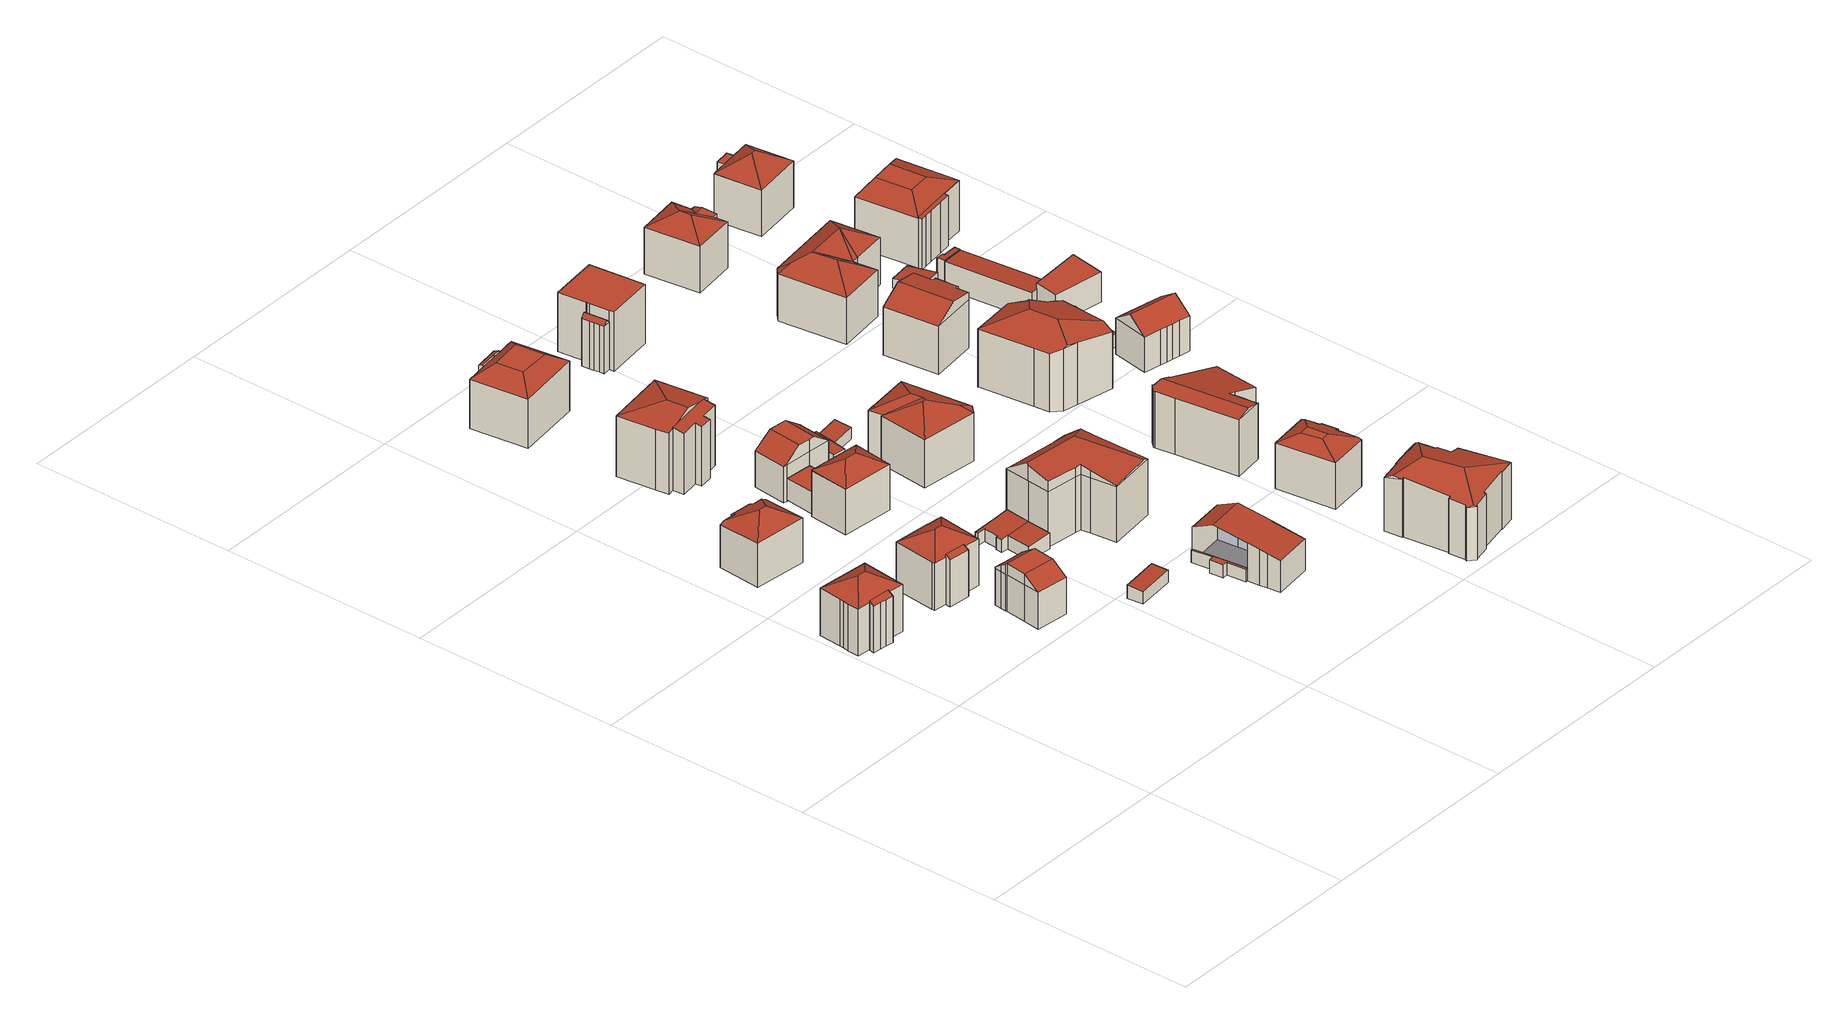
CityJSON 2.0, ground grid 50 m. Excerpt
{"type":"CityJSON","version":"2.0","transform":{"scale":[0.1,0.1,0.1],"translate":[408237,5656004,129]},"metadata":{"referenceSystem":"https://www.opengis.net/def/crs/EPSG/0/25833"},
"CityObjects":{
"building1":{"type":"Building","attributes":{"Gemeindeschluessel":14612000,"Geometrietyp2DReferenz":"3000","function":"31001_9998","roofType":"9999"},"children":["building1-1","building1-2"]},
"building1-1":{"type":"BuildingPart","attributes":{"Dachtyp_tdc":"tdcHipRoof","Dachneigung":28.88,"QualitaetDacherkennung":86,"Geometrietyp2DReferenz":"3000","measuredHeight":14.39,"roofType":"3200"},"parents":["building1"],"geometry":[{"type":"MultiSurface","lod":"2","boundaries":[[[0,1,2,3]],[[1,4,5,2]],[[4,6,7,5]],[[6,8,9,7]],[[8,10,11,9]],[[10,12,13,11]],[[12,14,15,13]],[[14,16,17,15]],[[16,18,19,17]],[[16,14,20]],[[12,10,8,6,4,21]],[[14,12,21,20]],[[4,1,0,18,16,20,21]],[[3,2,5,7,9,11,13,15,17,19]]],"semantics":{"surfaces":[{"type":"WallSurface"},{"type":"RoofSurface"},{"type":"GroundSurface"}],"values":[0,0,0,0,0,0,0,0,0,1,1,1,1,2]}}]},
"building1-2":{"type":"BuildingPart","attributes":{"Dachtyp_tdc":"tdcPolyFlatRoof","Dachneigung":25.55,"QualitaetDacherkennung":62,"Geometrietyp2DReferenz":"3000","measuredHeight":11.95,"roofType":"2100"},"parents":["building1"],"geometry":[{"type":"MultiSurface","lod":"2","boundaries":[[[22,23,24,19]],[[23,25,26,24]],[[25,27,28,26]],[[27,29,30,28]],[[29,31,0,3,30]],[[22,19,18]],[[31,29,27,25,23,22]],[[24,26,28,30,3,19]]],"semantics":{"surfaces":[{"type":"WallSurface"},{"type":"RoofSurface"},{"type":"GroundSurface"}],"values":[0,0,0,0,0,0,1,2]}}]},
"building2":{"type":"Building","attributes":{"Dachtyp_tdc":"tdcFreeFormRoof","Gemeindeschluessel":14612000,"Dachneigung":27.96,"QualitaetDacherkennung":73,"Geometrietyp2DReferenz":"3000","measuredHeight":13.72,"function":"31001_9998","roofType":"5000"},"geometry":[{"type":"Solid","lod":"2","boundaries":[[[[32,33,34,35]],[[33,36,37,34]],[[36,38,39,37]],[[38,40,41,39]],[[40,42,43,41]],[[42,44,45,43]],[[44,46,47,45]],[[46,32,35,47]],[[48,49,42,40]],[[38,36,50,51]],[[38,51,48,40]],[[48,51,50,33,32,46,44,49]],[[36,33,50]],[[44,42,49]],[[35,34,37,39,41,43,45,47]]]],"semantics":{"surfaces":[{"type":"WallSurface"},{"type":"RoofSurface"},{"type":"GroundSurface"}],"values":[[0,0,0,0,0,0,0,0,1,1,1,1,0,0,2]]}}]},
"building3":{"type":"Building","attributes":{"Dachtyp_tdc":"tdcFreeFormRoof","Gemeindeschluessel":14612000,"Dachneigung":0.339,"QualitaetDacherkennung":61,"Geometrietyp2DReferenz":"3000","measuredHeight":11.65,"function":"31001_9998","roofType":"5000"},"geometry":[{"type":"Solid","lod":"2","boundaries":[[[[52,53,54,55]],[[53,56,57,54]],[[56,58,59,57]],[[58,60,61,59]],[[60,62,63,61]],[[62,64,65,63]],[[64,66,67,65]],[[66,68,69,67]],[[68,70,71,69]],[[70,72,73,71]],[[72,74,75,73]],[[74,52,55,75]],[[64,76,77,66]],[[78,79,80,81,82,83,84,85]],[[76,78,85,77]],[[62,76,64]],[[68,66,77]],[[53,52,82,81]],[[56,53,81,80]],[[58,56,80,79]],[[60,58,79,78]],[[62,60,78,76]],[[72,70,85,84]],[[70,68,77,85]],[[74,72,84,83]],[[52,74,83,82]],[[55,54,57,59,61,63,65,67,69,71,73,75]]]],"semantics":{"surfaces":[{"type":"WallSurface"},{"type":"RoofSurface"},{"type":"GroundSurface"}],"values":[[0,0,0,0,0,0,0,0,0,0,0,0,1,1,1,0,0,0,0,0,0,0,0,0,0,0,2]]}}]},
"building4":{"type":"Building","attributes":{"Gemeindeschluessel":14612000,"Geometrietyp2DReferenz":"3000","function":"31001_9998","roofType":"9999"},"children":["building4-1","building4-2"]},
"building4-1":{"type":"BuildingPart","attributes":{"Dachtyp_tdc":"tdcHipRoof","Dachneigung":28.68,"QualitaetDacherkennung":86,"Geometrietyp2DReferenz":"3000","measuredHeight":14.44,"roofType":"3200"},"parents":["building4"],"geometry":[{"type":"MultiSurface","lod":"2","boundaries":[[[86,87,88,89]],[[87,90,91,88]],[[90,92,93,91]],[[92,94,95,93]],[[94,96,97,95]],[[96,98,99,97]],[[98,100,101,99]],[[100,102,103,101]],[[102,104,105,103]],[[104,106,105]],[[102,100,107]],[[92,90,87,108]],[[100,98,96,94,92,108,107]],[[87,86,106,104,102,107,108]],[[89,88,91,93,95,97,99,101,103,105]]],"semantics":{"surfaces":[{"type":"WallSurface"},{"type":"RoofSurface"},{"type":"GroundSurface"}],"values":[0,0,0,0,0,0,0,0,0,0,1,1,1,1,2]}}]},
"building4-2":{"type":"BuildingPart","attributes":{"Dachtyp_tdc":"tdcPolyFlatRoof","Dachneigung":26.16,"QualitaetDacherkennung":64,"Geometrietyp2DReferenz":"3000","measuredHeight":12.03,"roofType":"2100"},"parents":["building4"],"geometry":[{"type":"MultiSurface","lod":"2","boundaries":[[[109,110,111,105,106]],[[110,112,113,111]],[[112,114,89,113]],[[114,86,89]],[[114,112,110,109]],[[105,111,113,89]]],"semantics":{"surfaces":[{"type":"WallSurface"},{"type":"RoofSurface"},{"type":"GroundSurface"}],"values":[0,0,0,0,1,2]}}]},
"building5":{"type":"Building","attributes":{"Dachtyp_tdc":"tdcPolyFlatRoof","Gemeindeschluessel":14612000,"Dachneigung":2.56,"QualitaetDacherkennung":80,"Geometrietyp2DReferenz":"3000","measuredHeight":3.17,"function":"31001_9998","roofType":"2100"},"geometry":[{"type":"Solid","lod":"2","boundaries":[[[[115,116,117,118]],[[116,119,120,117]],[[119,121,122,120]],[[121,115,118,122]],[[121,119,116,115]],[[118,117,120,122]]]],"semantics":{"surfaces":[{"type":"WallSurface"},{"type":"RoofSurface"},{"type":"GroundSurface"}],"values":[[0,0,0,0,1,2]]}}]},
"building6":{"type":"Building","attributes":{"Dachtyp_tdc":"tdcFreeFormRoof","Gemeindeschluessel":14612000,"Dachneigung":29.53,"QualitaetDacherkennung":87,"Geometrietyp2DReferenz":"3000","measuredHeight":13.98,"function":"31001_9998","roofType":"5000"},"geometry":[{"type":"Solid","lod":"2","boundaries":[[[[123,124,125,126]],[[124,127,128,125]],[[127,129,130,128]],[[129,131,132,130]],[[131,133,134,132]],[[133,123,126,134]],[[135,136,127]],[[137,138,129]],[[135,139,140,138,137,136]],[[127,136,137,129]],[[131,138,140,133]],[[133,140,139,123]],[[123,139,135,124]],[[129,138,131]],[[124,135,127]],[[126,125,128,130,132,134]]]],"semantics":{"surfaces":[{"type":"WallSurface"},{"type":"RoofSurface"},{"type":"GroundSurface"}],"values":[[0,0,0,0,0,0,1,1,1,1,0,0,0,0,0,2]]}}]},
"building7":{"type":"Building","attributes":{"Dachtyp_tdc":"tdcPolyFlatRoof","Gemeindeschluessel":14612000,"Dachneigung":0,"QualitaetDacherkennung":60,"Geometrietyp2DReferenz":"3000","measuredHeight":5.37,"function":"31001_9998","roofType":"1000"},"geometry":[{"type":"Solid","lod":"2","boundaries":[[[[141,142,143,144]],[[142,145,146,143]],[[145,147,148,146]],[[147,141,144,148]],[[147,145,142,141]],[[144,143,146,148]]]],"semantics":{"surfaces":[{"type":"WallSurface"},{"type":"RoofSurface"},{"type":"GroundSurface"}],"values":[[0,0,0,0,1,2]]}}]},
"building8":{"type":"Building","attributes":{"Gemeindeschluessel":14612000,"Geometrietyp2DReferenz":"3000","function":"31001_9998","roofType":"9999"},"children":["building8-1","building8-2"]},
"building8-1":{"type":"BuildingPart","attributes":{"Dachtyp_tdc":"tdcPolyFlatRoof","Dachneigung":6.16,"QualitaetDacherkennung":68,"Geometrietyp2DReferenz":"3000","measuredHeight":3.88,"roofType":"2100"},"parents":["building8"],"geometry":[{"type":"MultiSurface","lod":"2","boundaries":[[[149,150,151,152]],[[150,153,154,151]],[[153,155,156,154]],[[155,157,158,156]],[[157,159,160,158]],[[159,161,162,160]],[[161,163,164,162]],[[163,165,166,164]],[[165,167,168,166]],[[167,169,170,168]],[[167,165,163,161,159,157,155,153,150,149,169]],[[170,152,151,154,156,158,160,162,164,166,168]]],"semantics":{"surfaces":[{"type":"WallSurface"},{"type":"RoofSurface"},{"type":"GroundSurface"}],"values":[0,0,0,0,0,0,0,0,0,0,1,2]}}]},
"building8-2":{"type":"BuildingPart","attributes":{"Dachtyp_tdc":"tdcPolyFlatRoof","Dachneigung":6.39,"QualitaetDacherkennung":66,"Geometrietyp2DReferenz":"3000","measuredHeight":3.91,"roofType":"2100"},"parents":["building8"],"geometry":[{"type":"MultiSurface","lod":"2","boundaries":[[[171,149,152,172]],[[173,174,170,169]],[[173,175,176,174]],[[175,171,172,176]],[[175,173,169,149,171]],[[172,152,170,174,176]]],"semantics":{"surfaces":[{"type":"WallSurface"},{"type":"RoofSurface"},{"type":"GroundSurface"}],"values":[0,0,0,0,1,2]}}]},
"building9":{"type":"Building","attributes":{"Gemeindeschluessel":14612000,"Geometrietyp2DReferenz":"3000","function":"31001_9998","roofType":"9999"},"children":["building9-1","building9-2"]},
"building9-1":{"type":"BuildingPart","attributes":{"Dachtyp_tdc":"tdcHipAndGableRoof","Dachneigung":13.53,"QualitaetDacherkennung":73,"Geometrietyp2DReferenz":"3000","measuredHeight":16.64,"roofType":"5000"},"parents":["building9"],"geometry":[{"type":"MultiSurface","lod":"2","boundaries":[[[177,178,179,180]],[[178,181,182,179]],[[181,183,184,182]],[[183,185,186,184]],[[185,187,188,186]],[[187,189,190,188]],[[185,183,191]],[[183,181,178,177,192,193,191]],[[193,194,189,187,185,191]],[[195,180,179,182,184,186,188,190]]],"semantics":{"surfaces":[{"type":"WallSurface"},{"type":"RoofSurface"},{"type":"GroundSurface"}],"values":[0,0,0,0,0,0,1,1,1,2]}}]},
"building9-2":{"type":"BuildingPart","attributes":{"Dachtyp_tdc":"tdcPolyFlatRoof","Dachneigung":14.24,"QualitaetDacherkennung":55,"Geometrietyp2DReferenz":"3000","measuredHeight":15.41,"roofType":"2100"},"parents":["building9"],"geometry":[{"type":"MultiSurface","lod":"2","boundaries":[[[196,197,198,190]],[[197,199,200,198]],[[199,201,202,200]],[[201,203,204,202]],[[203,205,206,204]],[[205,207,208,206]],[[207,209,177,180,208]],[[196,190,189]],[[194,210,192,209,207,205,203,201,199,197,196]],[[198,200,202,204,206,208,180,195,190]]],"semantics":{"surfaces":[{"type":"WallSurface"},{"type":"RoofSurface"},{"type":"GroundSurface"}],"values":[0,0,0,0,0,0,0,0,1,2]}}]},
"building10":{"type":"Building","attributes":{"Dachtyp_tdc":"tdcCutGableRoof","Gemeindeschluessel":14612000,"Dachneigung":35.45,"QualitaetDacherkennung":45,"Geometrietyp2DReferenz":"3000","measuredHeight":12.01,"function":"31001_9998","roofType":"9999"},"geometry":[{"type":"Solid","lod":"2","boundaries":[[[[211,212,213,214]],[[212,215,216,213]],[[215,217,218,216]],[[217,219,220,218]],[[219,221,222,220]],[[221,223,224,222]],[[223,211,214,224]],[[223,225,226,227,211]],[[215,212,228,229,217]],[[227,226,230,229,228]],[[217,229,230,219]],[[219,230,226,225,221]],[[221,225,223]],[[211,227,228,212]],[[214,213,216,218,220,222,224]]]],"semantics":{"surfaces":[{"type":"WallSurface"},{"type":"RoofSurface"},{"type":"GroundSurface"}],"values":[[0,0,0,0,0,0,0,1,1,1,0,0,0,0,2]]}}]},
"building11":{"type":"Building","attributes":{"Gemeindeschluessel":14612000,"Geometrietyp2DReferenz":"3000","function":"31001_9998","roofType":"9999"},"children":["building11-1","building11-2"]},
"building11-1":{"type":"BuildingPart","attributes":{"Dachtyp_tdc":"tdcPolyFlatRoof","Dachneigung":20.58,"QualitaetDacherkennung":35,"Geometrietyp2DReferenz":"3000","measuredHeight":12.45,"roofType":"2100"},"parents":["building11"],"geometry":[{"type":"MultiSurface","lod":"2","boundaries":[[[231,232,233]],[[231,234,235,232]],[[234,236,237,235]],[[236,238,239,240,237]],[[238,236,234,231]],[[232,235,237,240]]],"semantics":{"surfaces":[{"type":"WallSurface"},{"type":"RoofSurface"},{"type":"GroundSurface"}],"values":[0,0,0,0,1,2]}}]},
"building11-2":{"type":"BuildingPart","attributes":{"Dachtyp_tdc":"tdcCutTentRoof","Dachneigung":34.73,"QualitaetDacherkennung":56,"Geometrietyp2DReferenz":"3000","measuredHeight":14.69,"roofType":"9999"},"parents":["building11"],"geometry":[{"type":"MultiSurface","lod":"2","boundaries":[[[239,241,242,240]],[[241,243,244,242]],[[243,245,246,244]],[[245,247,248,246]],[[247,249,250,248]],[[249,251,252,250]],[[251,233,232,252]],[[247,245,253,254]],[[249,247,254,255]],[[251,249,255,256]],[[245,243,241,239,233,251,256,253]],[[256,255,254,253]],[[240,242,244,246,248,250,252,232]]],"semantics":{"surfaces":[{"type":"WallSurface"},{"type":"RoofSurface"},{"type":"GroundSurface"}],"values":[0,0,0,0,0,0,0,1,1,1,1,1,2]}}]},
"building12":{"type":"Building","attributes":{"Gemeindeschluessel":14612000,"Geometrietyp2DReferenz":"3000","function":"31001_9998","roofType":"9999"},"children":["building12-1","building12-2","building12-3"]},
"building12-1":{"type":"BuildingPart","attributes":{"Dachtyp_tdc":"tdcGableRoof","Dachneigung":10.34,"QualitaetDacherkennung":32,"Geometrietyp2DReferenz":"3000","measuredHeight":10.66,"roofType":"3100"},"parents":["building12"],"geometry":[{"type":"MultiSurface","lod":"2","boundaries":[[[257,258,259,260]],[[258,261,262,259]],[[261,263,264,265,262]],[[266,267,268,269,270,271]],[[272,273,274,275,276]],[[273,257,260,274]],[[277,267,266,278]],[[278,263,261,258,257,273,272,277]],[[260,259,262,265,279,270,269,280,275,274]]],"semantics":{"surfaces":[{"type":"WallSurface"},{"type":"RoofSurface"},{"type":"GroundSurface"}],"values":[0,0,0,0,0,0,1,1,2]}}]},
"building12-2":{"type":"BuildingPart","attributes":{"Dachtyp_tdc":"tdcPolyFlatRoof","Dachneigung":0,"QualitaetDacherkennung":0,"Geometrietyp2DReferenz":"3000","measuredHeight":3.16,"roofType":"9999"},"parents":["building12"],"geometry":[{"type":"MultiSurface","lod":"2","boundaries":[[[268,281,276,282,283,284,285,286,287]],[[287,286,288,289]],[[286,285,290,288]],[[285,284,291,290]],[[284,283,292,291]],[[283,282,293,292]],[[282,276,275,293]],[[268,287,289,269]],[[289,288,290,291,292,293,275,280,269]],[[269,280,281,268]],[[280,275,276,281]]],"semantics":{"surfaces":[{"type":"RoofSurface"},{"type":"WallSurface"},{"type":"GroundSurface"},{"type":"ClosureSurface","isClosure":"1","QuelleClosure":"LoD1Solid"}],"values":[0,1,1,1,1,1,1,1,2,3,3]}}]},
"building12-3":{"type":"BuildingPart","attributes":{"Dachtyp_tdc":"tdcPolyFlatRoof","Dachneigung":0,"QualitaetDacherkennung":0,"Geometrietyp2DReferenz":"3000","measuredHeight":3.06,"roofType":"9999"},"parents":["building12"],"geometry":[{"type":"MultiSurface","lod":"2","boundaries":[[[264,294,271,295,296,297,298,299,300]],[[300,299,301,302]],[[299,298,303,301]],[[298,297,304,303]],[[297,296,305,304]],[[296,295,306,305]],[[295,271,270,306]],[[264,300,302,265]],[[302,301,303,304,305,306,270,279,265]],[[265,279,294,264]],[[279,270,271,294]]],"semantics":{"surfaces":[{"type":"RoofSurface"},{"type":"WallSurface"},{"type":"GroundSurface"},{"type":"ClosureSurface","isClosure":"1","QuelleClosure":"LoD1Solid"}],"values":[0,1,1,1,1,1,1,1,2,3,3]}}]},
"building13":{"type":"Building","attributes":{"Dachtyp_tdc":"tdcFreeFormRoof","Gemeindeschluessel":14612000,"Dachneigung":14.54,"QualitaetDacherkennung":30,"Geometrietyp2DReferenz":"3000","measuredHeight":17.56,"function":"31001_9998","roofType":"5000"},"geometry":[{"type":"Solid","lod":"2","boundaries":[[[[307,308,309,310]],[[308,311,312,309]],[[311,313,314,312]],[[313,315,316,314]],[[315,317,318,316]],[[317,319,320,318]],[[319,321,322,320]],[[321,323,324,322]],[[323,325,326,324]],[[325,327,328,326]],[[327,329,330,328]],[[329,331,332,330]],[[331,333,334,332]],[[333,335,336,334]],[[335,337,338,336]],[[337,307,310,338]],[[339,340,341,342,343]],[[344,345,346,347,348,313,311,349,350,341,340]],[[351,352,353,342,341,350,354,355,356]],[[333,351,356,335]],[[335,356,355,337]],[[337,355,354,307]],[[307,354,350,349,308]],[[327,343,342,353,329]],[[329,353,352,331]],[[331,352,351,333]],[[308,349,311]],[[313,348,315]],[[315,348,347,317]],[[319,346,345,321]],[[317,347,346,319]],[[321,345,344,323]],[[323,344,340,339,325]],[[325,339,343,327]],[[310,309,312,314,316,318,320,322,324,326,328,330,332,334,336,338]]]],"semantics":{"surfaces":[{"type":"WallSurface"},{"type":"RoofSurface"},{"type":"GroundSurface"}],"values":[[0,0,0,0,0,0,0,0,0,0,0,0,0,0,0,0,1,1,1,0,0,0,0,0,0,0,0,0,0,0,0,0,0,0,2]]}}]},
"building14":{"type":"Building","attributes":{"Dachtyp_tdc":"tdcPolyFlatRoof","Gemeindeschluessel":14612000,"Dachneigung":2.78,"QualitaetDacherkennung":83,"Geometrietyp2DReferenz":"3000","measuredHeight":4.66,"function":"31001_9998","roofType":"2100"},"geometry":[{"type":"Solid","lod":"2","boundaries":[[[[357,358,359,360]],[[358,361,362,359]],[[361,363,364,362]],[[363,365,366,364]],[[365,367,368,366]],[[367,369,370,368]],[[369,357,360,370]],[[369,367,365,363,361,358,357]],[[360,359,362,364,366,368,370]]]],"semantics":{"surfaces":[{"type":"WallSurface"},{"type":"RoofSurface"},{"type":"GroundSurface"}],"values":[[0,0,0,0,0,0,0,1,2]]}}]},
"building15":{"type":"Building","attributes":{"Dachtyp_tdc":"tdcPolyFlatRoof","Gemeindeschluessel":14612000,"Dachneigung":6.95,"QualitaetDacherkennung":78,"Geometrietyp2DReferenz":"3000","measuredHeight":3.29,"function":"31001_9998","roofType":"2100"},"geometry":[{"type":"Solid","lod":"2","boundaries":[[[[371,372,373,374]],[[372,375,376,373]],[[375,377,378,376]],[[377,371,374,378]],[[377,375,372,371]],[[374,373,376,378]]]],"semantics":{"surfaces":[{"type":"WallSurface"},{"type":"RoofSurface"},{"type":"GroundSurface"}],"values":[[0,0,0,0,1,2]]}}]},
"building16":{"type":"Building","attributes":{"Dachtyp_tdc":"tdcFreeFormRoof","Gemeindeschluessel":14612000,"Dachneigung":23.29,"QualitaetDacherkennung":54,"Geometrietyp2DReferenz":"3000","measuredHeight":14.77,"function":"31001_9998","roofType":"5000"},"geometry":[{"type":"Solid","lod":"2","boundaries":[[[[379,380,381,382]],[[380,383,384,381]],[[383,385,386,384]],[[385,387,388,386]],[[387,389,390,388]],[[389,391,392,390]],[[391,393,394,392]],[[393,395,396,394]],[[395,397,398,396]],[[397,379,382,398]],[[399,397,395]],[[400,401,402,399,395,393]],[[403,404,400,393,391]],[[403,391,389]],[[405,404,403,389,387]],[[406,405,387,385]],[[406,385,383]],[[401,400,404,405,406,383,380]],[[402,401,380,379]],[[399,402,379,397]],[[382,381,384,386,388,390,392,394,396,398]]]],"semantics":{"surfaces":[{"type":"WallSurface"},{"type":"RoofSurface"},{"type":"GroundSurface"}],"values":[[0,0,0,0,0,0,0,0,0,0,1,1,1,1,1,1,1,1,1,1,2]]}}]},
"building17":{"type":"Building","attributes":{"Gemeindeschluessel":14612000,"Geometrietyp2DReferenz":"3000","function":"31001_9998","roofType":"9999"},"children":["building17-1","building17-2"]},
"building17-1":{"type":"BuildingPart","attributes":{"Dachtyp_tdc":"tdcFreeFormRoof","Dachneigung":50.33,"QualitaetDacherkennung":29,"Geometrietyp2DReferenz":"3000","measuredHeight":12.61,"roofType":"5000"},"parents":["building17"],"geometry":[{"type":"MultiSurface","lod":"2","boundaries":[[[407,408,409,410]],[[408,411,412,409]],[[411,413,414,412]],[[413,415,416,414]],[[415,417,418,416]],[[417,419,420,418]],[[421,407,419,422]],[[417,415,413,411,408,421,422]],[[407,421,408]],[[417,422,419]],[[420,410,409,412,414,416,418]]],"semantics":{"surfaces":[{"type":"WallSurface"},{"type":"RoofSurface"},{"type":"GroundSurface"}],"values":[0,0,0,0,0,0,1,1,0,0,2]}}]},
"building17-2":{"type":"BuildingPart","attributes":{"Dachtyp_tdc":"tdcPolyFlatRoof","Dachneigung":0,"QualitaetDacherkennung":77,"Geometrietyp2DReferenz":"3000","measuredHeight":14.41,"roofType":"1000"},"parents":["building17"],"geometry":[{"type":"MultiSurface","lod":"2","boundaries":[[[423,424,425,426]],[[424,427,410,425]],[[427,407,410]],[[428,429,430,420,419]],[[429,431,432,430]],[[431,433,434,432]],[[426,425,410,420,430,432,434]],[[433,423,426,434]],[[433,431,429,428,427,424,423]]],"semantics":{"surfaces":[{"type":"WallSurface"},{"type":"GroundSurface"},{"type":"RoofSurface"}],"values":[0,0,0,0,0,0,1,0,2]}}]},
"building18":{"type":"Building","attributes":{"Dachtyp_tdc":"tdcFreeFormRoof","Gemeindeschluessel":14612000,"Dachneigung":17.74,"QualitaetDacherkennung":25,"Geometrietyp2DReferenz":"3000","measuredHeight":17.23,"function":"31001_9998","roofType":"5000"},"geometry":[{"type":"Solid","lod":"2","boundaries":[[[[435,436,437,438]],[[436,439,440,437]],[[439,441,442,440]],[[441,443,444,442]],[[443,445,446,444]],[[445,447,448,446]],[[447,449,450,448]],[[449,451,452,450]],[[451,453,454,452]],[[453,455,456,454]],[[455,457,458,456]],[[457,459,460,458]],[[459,461,462,460]],[[461,463,464,462]],[[463,465,466,464]],[[465,467,468,466]],[[467,469,470,468]],[[469,471,472,470]],[[471,473,474,472]],[[473,475,476,474]],[[475,477,478,476]],[[477,479,480,478]],[[479,481,482,480]],[[481,435,438,482]],[[483,465,463,461,459,457,455,484,485]],[[486,441,439,436,435,481,479,487,488]],[[484,453,451,449,447,445,443,486,488,485]],[[487,477,475,473,471,469,467,483,485,488]],[[455,453,484]],[[479,477,487]],[[443,441,486]],[[467,465,483]],[[438,437,440,442,444,446,448,450,452,454,456,458,460,462,464,466,468,470,472,474,476,478,480,482]]]],"semantics":{"surfaces":[{"type":"WallSurface"},{"type":"RoofSurface"},{"type":"GroundSurface"}],"values":[[0,0,0,0,0,0,0,0,0,0,0,0,0,0,0,0,0,0,0,0,0,0,0,0,1,1,1,1,0,0,0,0,2]]}}]},
"building19":{"type":"Building","attributes":{"Dachtyp_tdc":"tdcFreeFormRoof","Gemeindeschluessel":14612000,"Dachneigung":22.32,"QualitaetDacherkennung":52,"Geometrietyp2DReferenz":"3000","measuredHeight":13.52,"function":"31001_9998","roofType":"5000"},"geometry":[{"type":"Solid","lod":"2","boundaries":[[[[489,490,491,492]],[[490,493,494,491]],[[493,495,496,494]],[[495,497,498,496]],[[497,499,500,498]],[[499,501,502,500]],[[501,503,504,502]],[[503,489,492,504]],[[505,506,499,497,507]],[[490,489,503,501,506,505,508,509]],[[493,509,508,510,495]],[[495,510,507,497]],[[510,508,505,507]],[[493,490,509]],[[501,499,506]],[[492,491,494,496,498,500,502,504]]]],"semantics":{"surfaces":[{"type":"WallSurface"},{"type":"RoofSurface"},{"type":"GroundSurface"}],"values":[[0,0,0,0,0,0,0,0,1,1,1,1,1,0,0,2]]}}]},
"building20":{"type":"Building","attributes":{"Dachtyp_tdc":"tdcFreeFormRoof","Gemeindeschluessel":14612000,"Dachneigung":14.22,"QualitaetDacherkennung":25,"Geometrietyp2DReferenz":"3000","measuredHeight":14.54,"function":"31001_9998","roofType":"5000"},"geometry":[{"type":"Solid","lod":"2","boundaries":[[[[511,512,513,514]],[[512,515,516,513]],[[515,517,518,516]],[[517,519,520,518]],[[519,521,522,520]],[[521,523,524,522]],[[523,525,526,524]],[[525,527,528,526]],[[527,529,530,528]],[[529,531,532,530]],[[531,533,534,532]],[[533,535,536,534]],[[535,537,538,536]],[[537,539,540,538]],[[539,541,542,540]],[[541,511,514,542]],[[531,543,544,541,539,537,535,533]],[[543,529,527,525,523,521,519,517,515,512,511,544]],[[511,541,544]],[[531,529,543]],[[514,513,516,518,520,522,524,526,528,530,532,534,536,538,540,542]]]],"semantics":{"surfaces":[{"type":"WallSurface"},{"type":"RoofSurface"},{"type":"GroundSurface"}],"values":[[0,0,0,0,0,0,0,0,0,0,0,0,0,0,0,0,1,1,0,0,2]]}}]},
"building21":{"type":"Building","attributes":{"Dachtyp_tdc":"tdcFreeFormRoof","Gemeindeschluessel":14612000,"Dachneigung":20.23,"QualitaetDacherkennung":35,"Geometrietyp2DReferenz":"3000","measuredHeight":17.84,"function":"31001_9998","roofType":"5000"},"geometry":[{"type":"Solid","lod":"2","boundaries":[[[[545,546,547,548]],[[546,549,550,547]],[[549,551,552,550]],[[551,553,554,552]],[[553,555,556,554]],[[555,557,558,556]],[[557,559,560,558]],[[559,561,562,560]],[[561,563,564,562]],[[563,565,566,564]],[[565,567,568,566]],[[567,569,570,568]],[[569,571,572,570]],[[571,573,574,572]],[[573,545,548,574]],[[553,575,576,577,555]],[[578,579,569,567,565]],[[575,551,549,546,545,573,571,579,578,576]],[[577,576,578,565,563,561,559,557]],[[571,569,579]],[[553,551,575]],[[557,555,577]],[[548,547,550,552,554,556,558,560,562,564,566,568,570,572,574]]]],"semantics":{"surfaces":[{"type":"WallSurface"},{"type":"RoofSurface"},{"type":"GroundSurface"}],"values":[[0,0,0,0,0,0,0,0,0,0,0,0,0,0,0,1,1,1,1,0,0,0,2]]}}]},
"building22":{"type":"Building","attributes":{"Dachtyp_tdc":"tdcPolyFlatRoof","Gemeindeschluessel":14612000,"Dachneigung":0,"QualitaetDacherkennung":66,"Geometrietyp2DReferenz":"3000","measuredHeight":2.67,"function":"31001_9998","roofType":"1000"},"geometry":[{"type":"Solid","lod":"2","boundaries":[[[[580,581,582,583]],[[581,584,585,582]],[[584,586,587,585]],[[586,580,583,587]],[[586,584,581,580]],[[583,582,585,587]]]],"semantics":{"surfaces":[{"type":"WallSurface"},{"type":"RoofSurface"},{"type":"GroundSurface"}],"values":[[0,0,0,0,1,2]]}}]},
"building23":{"type":"Building","attributes":{"Dachtyp_tdc":"tdcFreeFormRoof","Gemeindeschluessel":14612000,"Dachneigung":26.69,"QualitaetDacherkennung":47,"Geometrietyp2DReferenz":"3000","measuredHeight":14.61,"function":"31001_9998","roofType":"5000"},"geometry":[{"type":"Solid","lod":"2","boundaries":[[[[588,589,590,591]],[[589,592,593,590]],[[592,594,595,593]],[[594,596,597,595]],[[596,598,599,597]],[[598,600,601,599]],[[600,602,603,601]],[[602,604,605,603]],[[604,606,607,605]],[[606,588,591,607]],[[589,608,609,592]],[[610,611,612,613,614,615,609,608,616,617]],[[604,610,617,606]],[[606,617,616,588]],[[588,616,608,589]],[[592,609,615,594]],[[594,615,614,596]],[[596,614,613,598]],[[598,613,612,600]],[[600,612,611,602]],[[602,611,610,604]],[[591,590,593,595,597,599,601,603,605,607]]]],"semantics":{"surfaces":[{"type":"WallSurface"},{"type":"RoofSurface"},{"type":"GroundSurface"}],"values":[[0,0,0,0,0,0,0,0,0,0,1,1,0,0,0,0,0,0,0,0,0,2]]}}]},
"building24":{"type":"Building","attributes":{"Dachtyp_tdc":"tdcFreeFormRoof","Gemeindeschluessel":14612000,"Dachneigung":32,"QualitaetDacherkennung":48,"Geometrietyp2DReferenz":"3000","measuredHeight":15.08,"function":"31001_9998","roofType":"5000"},"geometry":[{"type":"Solid","lod":"2","boundaries":[[[[618,619,620,621]],[[619,622,623,620]],[[622,624,625,623]],[[624,626,627,625]],[[626,628,629,627]],[[628,630,631,629]],[[630,632,633,631]],[[632,634,635,633]],[[634,636,637,635]],[[636,618,621,637]],[[638,636,634]],[[638,618,636]],[[639,618,638]],[[618,639,640]],[[638,634,632]],[[641,639,638,632,630]],[[641,630,628]],[[642,640,639,641,628,626]],[[643,642,626,624]],[[643,624,622]],[[619,643,622]],[[618,643,619]],[[618,642,643]],[[642,618,640]],[[621,620,623,625,627,629,631,633,635,637]]]],"semantics":{"surfaces":[{"type":"WallSurface"},{"type":"RoofSurface"},{"type":"GroundSurface"}],"values":[[0,0,0,0,0,0,0,0,0,0,1,1,1,1,1,1,1,1,1,1,1,1,1,1,2]]}}]},
"building25":{"type":"Building","attributes":{"Dachtyp_tdc":"tdcFreeFormRoof","Gemeindeschluessel":14612000,"Dachneigung":27.63,"QualitaetDacherkennung":73,"Geometrietyp2DReferenz":"3000","measuredHeight":14.08,"function":"31001_9998","roofType":"5000"},"geometry":[{"type":"Solid","lod":"2","boundaries":[[[[644,645,646,647]],[[645,648,649,646]],[[648,650,651,649]],[[650,652,653,651]],[[652,654,655,653]],[[654,656,657,655]],[[656,658,659,657]],[[658,660,661,659]],[[660,662,663,661]],[[662,644,647,663]],[[664,660,658]],[[665,666,664,658,656]],[[667,668,665,656,654]],[[667,650,648]],[[667,652,650]],[[652,667,654]],[[668,667,648,645]],[[665,668,645,644]],[[666,665,644,662]],[[664,666,662,660]],[[647,646,649,651,653,655,657,659,661,663]]]],"semantics":{"surfaces":[{"type":"WallSurface"},{"type":"RoofSurface"},{"type":"GroundSurface"}],"values":[[0,0,0,0,0,0,0,0,0,0,1,1,1,1,1,1,1,1,1,1,2]]}}]},
"building26":{"type":"Building","attributes":{"Dachtyp_tdc":"tdcPolyFlatRoof","Gemeindeschluessel":14612000,"Dachneigung":0,"QualitaetDacherkennung":87,"Geometrietyp2DReferenz":"3000","measuredHeight":3.17,"function":"31001_9998","roofType":"1000"},"geometry":[{"type":"Solid","lod":"2","boundaries":[[[[669,670,671,672]],[[670,673,674,671]],[[673,675,676,674]],[[675,677,678,676]],[[677,679,680,678]],[[679,669,672,680]],[[679,677,675,673,670,669]],[[672,671,674,676,678,680]]]],"semantics":{"surfaces":[{"type":"WallSurface"},{"type":"RoofSurface"},{"type":"GroundSurface"}],"values":[[0,0,0,0,0,0,1,2]]}}]},
"building27":{"type":"Building","attributes":{"Dachtyp_tdc":"tdcFreeFormRoof","Gemeindeschluessel":14612000,"Dachneigung":34.34,"QualitaetDacherkennung":89,"Geometrietyp2DReferenz":"3000","measuredHeight":11.73,"function":"31001_9998","roofType":"5000"},"geometry":[{"type":"Solid","lod":"2","boundaries":[[[[681,682,683,684]],[[682,685,686,683]],[[685,687,688,686]],[[687,689,690,688]],[[689,691,692,690]],[[691,693,694,692]],[[693,695,696,694]],[[695,697,698,696]],[[697,681,684,698]],[[697,695,699,700,687,685,682,681]],[[699,693,691,689,700]],[[689,687,700]],[[695,693,699]],[[684,683,686,688,690,692,694,696,698]]]],"semantics":{"surfaces":[{"type":"WallSurface"},{"type":"RoofSurface"},{"type":"GroundSurface"}],"values":[[0,0,0,0,0,0,0,0,0,1,1,0,0,2]]}}]},
"building28":{"type":"Building","attributes":{"Dachtyp_tdc":"tdcPolyFlatRoof","Gemeindeschluessel":14612000,"Dachneigung":7.06,"QualitaetDacherkennung":90,"Geometrietyp2DReferenz":"3000","measuredHeight":3.22,"function":"31001_9998","roofType":"2100"},"geometry":[{"type":"Solid","lod":"2","boundaries":[[[[701,702,703,704]],[[702,705,706,703]],[[705,707,708,706]],[[707,701,704,708]],[[707,705,702,701]],[[704,703,706,708]]]],"semantics":{"surfaces":[{"type":"WallSurface"},{"type":"RoofSurface"},{"type":"GroundSurface"}],"values":[[0,0,0,0,1,2]]}}]},
"building29":{"type":"Building","attributes":{"Dachtyp_tdc":"tdcPolyFlatRoof","Gemeindeschluessel":14612000,"Dachneigung":4.33,"QualitaetDacherkennung":86,"Geometrietyp2DReferenz":"3000","measuredHeight":6.52,"function":"31001_9998","roofType":"2100"},"geometry":[{"type":"Solid","lod":"2","boundaries":[[[[709,710,711,712]],[[710,713,714,711]],[[713,715,716,714]],[[715,717,718,716]],[[717,709,712,718]],[[717,715,713,710,709]],[[712,711,714,716,718]]]],"semantics":{"surfaces":[{"type":"WallSurface"},{"type":"RoofSurface"},{"type":"GroundSurface"}],"values":[[0,0,0,0,0,1,2]]}}]},
"building30":{"type":"Building","attributes":{"Gemeindeschluessel":14612000,"Dachneigung":90,"Dachorientierung":0,"MittlereTraufHoehe":139.06,"QualitaetDacherkennung":91,"ObjektHoehe":7.28,"BodenHoehe":131.78,"Geometrietyp2DReferenz":"3000","AbsoluteHoehe":139.06,"Dachflaeche":89.91,"measuredHeight":7.28,"function":"31001_9998","roofType":"1000","storeysAboveGround":2},"geometry":[{"type":"MultiSurface","lod":"2","boundaries":[[[719,720,721,722]],[[720,723,724,721]],[[723,725,726,724]],[[725,727,728,726]],[[727,719,722,728]],[[727,725,723,720,719]],[[722,721,724,726,728]]],"semantics":{"surfaces":[{"type":"WallSurface"},{"type":"RoofSurface"},{"type":"GroundSurface"}],"values":[0,0,0,0,0,1,2]}}]},
"building31":{"type":"Building","attributes":{"Dachtyp_tdc":"tdcPolyFlatRoof","Gemeindeschluessel":14612000,"Dachneigung":5.93,"QualitaetDacherkennung":52,"Geometrietyp2DReferenz":"3000","measuredHeight":6.8,"function":"31001_9998","roofType":"2100"},"geometry":[{"type":"Solid","lod":"2","boundaries":[[[[729,730,731,714]],[[730,732,733,731]],[[732,734,735,733]],[[734,736,737,735]],[[736,738,739,737]],[[738,740,716,739]],[[740,729,714,716]],[[740,738,736,734,732,730,729]],[[714,731,733,735,737,739,716]]]],"semantics":{"surfaces":[{"type":"WallSurface"},{"type":"RoofSurface"},{"type":"GroundSurface"}],"values":[[0,0,0,0,0,0,0,1,2]]}}]},
"building32":{"type":"Building","attributes":{"Gemeindeschluessel":14612000,"Geometrietyp2DReferenz":"3000","function":"31001_9998","roofType":"9999"},"children":["building32-1","building32-2"]},
"building32-1":{"type":"BuildingPart","attributes":{"Dachtyp_tdc":"tdcHipRoof","Dachneigung":32.59,"QualitaetDacherkennung":67,"Geometrietyp2DReferenz":"3000","measuredHeight":15,"roofType":"3200"},"parents":["building32"],"geometry":[{"type":"MultiSurface","lod":"2","boundaries":[[[741,742,743]],[[741,744,745,742]],[[744,746,747,745]],[[746,748,749,747]],[[748,750,751,749]],[[750,752,753,751]],[[752,754,753]],[[746,755,756]],[[757,748,758]],[[759,757,758,756,755,760]],[[748,746,756,758]],[[752,759,760,741]],[[741,760,755,744]],[[750,757,759,752]],[[748,757,750]],[[744,755,746]],[[742,745,747,749,751,753]]],"semantics":{"surfaces":[{"type":"WallSurface"},{"type":"RoofSurface"},{"type":"GroundSurface"}],"values":[0,0,0,0,0,0,0,1,1,1,1,0,0,0,0,0,2]}}]},
"building32-2":{"type":"BuildingPart","attributes":{"Dachtyp_tdc":"tdcPolyFlatRoof","Dachneigung":0,"QualitaetDacherkennung":40,"Geometrietyp2DReferenz":"3000","measuredHeight":11.06,"roofType":"1000"},"parents":["building32"],"geometry":[{"type":"MultiSurface","lod":"2","boundaries":[[[754,761,762,753]],[[761,763,764,762]],[[763,743,742,764]],[[743,763,761,754]],[[753,762,764,742]]],"semantics":{"surfaces":[{"type":"WallSurface"},{"type":"RoofSurface"},{"type":"GroundSurface"}],"values":[0,0,0,1,2]}}]},
"building33":{"type":"Building","attributes":{"Gemeindeschluessel":14612000,"Geometrietyp2DReferenz":"3000","function":"31001_9998","roofType":"9999"},"children":["building33-1","building33-2"]},
"building33-1":{"type":"BuildingPart","attributes":{"Dachtyp_tdc":"tdcCutTentRoof","Dachneigung":21.82,"QualitaetDacherkennung":63,"Geometrietyp2DReferenz":"3000","measuredHeight":14.24,"roofType":"9999"},"parents":["building33"],"geometry":[{"type":"MultiSurface","lod":"2","boundaries":[[[765,766,767,768]],[[766,769,770,767]],[[769,771,772,770]],[[773,765,768,774]],[[765,773,775,776]],[[777,765,776,778]],[[779,777,778,780]],[[773,781,779,780,775]],[[780,778,776,775]],[[769,779,781,771]],[[766,777,779,769]],[[765,777,766]],[[768,767,770,772,774]]],"semantics":{"surfaces":[{"type":"WallSurface"},{"type":"RoofSurface"},{"type":"GroundSurface"}],"values":[0,0,0,0,1,1,1,1,1,0,0,0,2]}}]},
"building33-2":{"type":"BuildingPart","attributes":{"Dachtyp_tdc":"tdcPolyFlatRoof","Dachneigung":5.67,"QualitaetDacherkennung":31,"Geometrietyp2DReferenz":"3000","measuredHeight":12.31,"roofType":"2100"},"parents":["building33"],"geometry":[{"type":"MultiSurface","lod":"2","boundaries":[[[782,783,784,785]],[[783,786,787,784]],[[786,788,789,787]],[[788,790,791,789]],[[790,792,773,774,791]],[[793,782,785,772,771,781]],[[793,792,790,788,786,783,782]],[[785,784,787,789,791,774,772]]],"semantics":{"surfaces":[{"type":"WallSurface"},{"type":"RoofSurface"},{"type":"GroundSurface"}],"values":[0,0,0,0,0,0,1,2]}}]}
},
"vertices":[
[41,767,123],[41,768,123],[41,768,9],[41,767,9],[9,771,123],[9,771,9],[11,798,123],[11,798,9],[13,812,123],[13,812,9],[14,822,123],[14,822,9],[19,878,124],[19,878,9],[146,866,124],[146,866,9],[136,758,123],[136,758,9],[95,762,123],[95,762,9],[90,818,153],[68,820,153],
[95,762,129],[93,748,122],[93,748,9],[73,750,122],[73,750,9],[58,752,122],[58,752,9],[39,754,122],[39,754,9],[41,767,129],
[178,1192,113],[177,1180,120],[177,1180,11],[178,1192,11],[210,1177,114],[210,1177,11],[200,1071,119],[200,1071,11],[71,1083,119],[71,1083,11],[80,1189,114],[80,1189,11],[123,1185,120],[123,1185,11],[125,1197,113],[125,1197,11],[133,1131,148],[91,1188,120],[200,1178,120],[153,1129,148],
[316,664,109],[359,659,109],[359,659,20],[316,664,20],[374,658,109],[374,658,20],[393,656,109],[393,656,20],[390,621,109],[390,621,20],[385,570,109],[385,570,20],[382,532,109],[382,532,20],[303,540,109],[303,540,20],[307,579,109],[307,579,20],[313,629,109],[313,629,20],[313,633,109],[313,633,20],[314,646,109],[314,646,20],[385,570,136],[307,579,136],[390,621,137],[393,656,112],[374,658,112],[359,659,112],[316,664,112],[314,646,124],[313,633,133],[313,629,137],
[260,747,129],[228,750,130],[228,750,15],[260,747,15],[228,756,130],[228,756,15],[238,858,131],[238,858,15],[326,850,131],[326,850,15],[338,848,131],[338,848,15],[352,847,131],[352,847,15],[366,846,131],[366,846,15],[355,738,129],[355,738,15],[312,742,130],[312,742,15],[312,742,129],[310,798,160],[289,800,160],
[312,742,136],[311,729,129],[311,729,15],[259,734,129],[259,734,15],[260,747,136],
[502,429,55],[498,467,57],[498,467,25],[502,429,25],[590,479,57],[590,479,25],[595,439,55],[595,439,25],
[403,1149,129],[459,1144,129],[459,1144,18],[403,1149,18],[450,1048,129],[450,1048,18],[323,1060,129],[323,1060,18],[332,1156,129],[332,1156,18],[338,1155,129],[338,1155,18],[459,1144,131],[406,1102,157],[376,1104,157],[332,1156,131],[403,1149,131],[338,1155,131],
[410,1225,72],[403,1149,72],[403,1149,19],[410,1225,19],[338,1155,72],[338,1155,19],[345,1231,72],[345,1231,19],
[485,769,56],[468,771,54],[468,771,23],[485,769,23],[469,786,54],[469,786,23],[474,786,54],[474,786,23],[477,822,54],[477,822,23],[458,824,52],[458,824,23],[459,832,52],[459,832,23],[515,827,58],[515,827,23],[531,826,60],[531,826,23],[551,824,62],[551,824,23],[545,764,62],[545,764,23],
[480,710,56],[480,710,23],[540,708,62],[540,708,23],[540,704,62],[540,704,23],
[239,1443,159],[224,1440,155],[224,1440,7],[239,1443,7],[219,1471,155],[219,1471,7],[206,1564,155],[206,1564,7],[356,1586,155],[356,1586,7],[374,1462,155],[374,1462,7],[359,1460,159],[359,1460,7],[293,1503,174],[250,1444,161],[300,1452,174],[348,1459,161],[300,1452,7],
[359,1460,161],[363,1434,155],[363,1434,7],[318,1427,155],[318,1427,7],[321,1412,151],[321,1412,7],[289,1408,151],[289,1408,7],[287,1423,155],[287,1423,7],[242,1416,155],[242,1416,7],[239,1443,161],[300,1452,161],
[344,1314,104],[472,1302,107],[472,1302,16],[344,1314,16],[470,1284,107],[470,1284,16],[464,1220,107],[464,1220,16],[410,1225,106],[410,1225,16],[345,1231,104],[345,1231,16],[336,1232,104],[336,1232,16],[345,1231,110],[381,1228,136],[388,1310,136],[432,1306,136],[424,1224,136],[410,1225,136],
[204,1911,132],[204,1911,7],[204,1911,126],[203,1921,128],[203,1921,7],[263,1930,128],[263,1930,7],[265,1919,132],[265,1919,127],[265,1919,7],
[289,1922,127],[289,1922,7],[300,1924,127],[300,1924,7],[312,1925,128],[312,1925,7],[331,1788,128],[331,1788,7],[173,1766,126],[173,1766,7],[154,1904,126],[154,1904,7],[281,1887,152],[291,1819,152],[211,1811,154],[202,1874,154],
[706,236,106],[702,267,112],[702,267,29],[706,236,29],[699,286,116],[699,286,29],[696,315,121],[696,315,60],[696,315,29],[679,445,114],[773,457,114],[773,457,61],[773,457,29],[679,445,29],[679,445,60],[789,327,121],[799,248,106],[799,248,29],[789,327,29],[789,327,61],[779,408,136],[686,396,136],[686,396,29],[779,408,29],
[779,408,61],[793,327,61],[787,376,61],[791,377,61],[788,408,61],[783,408,61],[777,458,61],[783,408,29],[777,458,29],[788,408,29],[791,377,29],[787,376,29],[793,327,29],
[686,396,60],[676,445,60],[682,395,60],[670,393,60],[674,360,60],[686,361,60],[691,314,60],[686,361,29],[691,314,29],[674,360,29],[670,393,29],[682,395,29],[676,445,29],
[545,764,160],[551,824,160],[551,824,25],[545,764,25],[551,827,160],[551,827,25],[681,814,160],[681,814,25],[705,812,160],[705,812,25],[720,811,160],[720,811,25],[724,807,160],[724,807,25],[733,798,160],[733,798,25],[739,794,160],[739,794,25],[743,756,160],[743,756,25],[758,626,160],[758,626,25],[641,612,160],[641,612,25],[634,674,160],[634,674,25],[631,697,160],[631,697,25],[616,699,160],[616,699,25],[540,708,160],[540,708,25],[743,756,173],[740,787,176],[684,756,201],[745,625,168],[758,626,162],[739,794,171],[733,798,168],[724,807,163],[720,811,161],[705,812,161],[551,824,163],[546,769,201],[631,697,184],[634,674,178],[641,612,163],[545,764,199],[540,708,185],[616,699,184],
[470,1284,66],[472,1302,67],[472,1302,21],[470,1284,21],[520,1298,67],[520,1298,21],[516,1257,65],[516,1257,21],[512,1217,63],[512,1217,21],[481,1220,63],[481,1220,21],[486,1283,66],[486,1283,21],
[591,1308,55],[596,1268,50],[596,1268,22],[591,1308,22],[516,1257,50],[516,1257,22],[520,1298,55],[520,1298,22],
[580,1198,140],[685,1211,140],[685,1211,23],[580,1198,23],[707,1043,140],[707,1043,23],[706,1043,140],[706,1043,23],[690,1025,140],[690,1025,23],[550,1039,140],[550,1039,23],[562,1162,140],[562,1162,23],[567,1163,140],[567,1163,23],[561,1195,140],[561,1195,23],[580,1199,140],[580,1199,23],[572,1188,144],[637,1115,166],[633,1143,166],[572,1187,144],[620,1102,170],[628,1102,170],[679,1053,151],[705,1045,141],
[490,1814,129],[471,1812,129],[471,1812,14],[490,1814,14],[470,1823,129],[470,1823,14],[468,1836,129],[468,1836,14],[467,1846,129],[467,1846,14],[465,1865,129],[465,1865,14],[483,1867,129],[483,1867,14],[480,1813,140],[474,1866,140],
[609,1817,158],[491,1802,158],[491,1802,14],[609,1817,14],[490,1814,158],[483,1867,158],[483,1868,158],[483,1868,14],[475,1936,158],[475,1936,14],[593,1950,158],[593,1950,14],
[1064,229,160],[1109,234,166],[1109,234,25],[1064,229,25],[1109,231,168],[1109,231,25],[1135,234,171],[1135,234,25],[1138,206,175],[1138,206,25],[1141,188,176],[1141,188,25],[1148,189,173],[1148,189,25],[1152,156,174],[1152,156,25],[1183,163,164],[1183,163,25],[1211,47,164],[1211,47,25],[1172,38,164],[1172,38,25],[1172,40,165],[1172,40,25],[1095,23,162],[1095,23,25],[1096,18,159],[1096,18,25],[1056,9,157],[1056,9,25],[1054,7,155],[1054,7,25],[1037,21,154],[1037,21,25],[1040,27,157],[1040,27,25],[1035,66,160],[1035,66,25],[1039,66,162],[1039,66,25],[1024,176,169],[1024,176,25],[1021,175,167],[1021,175,25],[1015,219,156],[1015,219,25],[1064,226,161],[1064,226,25],[1048,12,159],[1208,46,166],[1098,77,197],[1136,229,174],[1018,198,168],[1076,168,197],
[1104,411,146],[1095,409,150],[1095,409,34],[1104,411,34],[1102,349,147],[1102,349,34],[1004,336,147],[1004,336,34],[986,479,145],[986,479,34],[1085,492,145],[1085,492,34],[1090,449,149],[1090,449,34],[1099,450,145],[1099,450,34],[1047,444,167],[1085,484,148],[1021,441,167],[1050,394,169],[1101,357,150],[1030,392,169],
[1003,772,172],[1003,770,172],[1003,770,31],[1003,772,31],[1130,750,141],[1130,750,31],[1112,633,149],[1112,633,31],[1057,642,163],[1057,642,31],[1040,644,167],[1040,644,31],[1042,629,167],[1042,629,31],[1045,608,167],[1045,608,31],[1047,593,167],[1047,593,31],[1050,577,167],[1050,577,31],[977,566,168],[977,566,31],[956,716,168],[956,716,31],[949,763,168],[949,763,31],[948,766,167],[948,766,31],[961,780,171],[961,780,31],[964,778,171],[964,778,31],[1014,572,176],[985,775,176],
[1048,1130,179],[1060,1128,175],[1060,1128,27],[1048,1130,27],[1070,1127,171],[1070,1127,27],[1092,1122,163],[1092,1122,27],[1066,970,165],[1066,970,27],[976,987,179],[976,987,27],[940,994,178],[940,994,27],[919,1014,169],[919,1014,27],[915,1051,169],[915,1051,27],[898,1183,168],[898,1183,27],[898,1185,168],[898,1185,27],[1012,1199,165],[1012,1199,27],[1018,1154,188],[1018,1154,27],[1026,1155,186],[1026,1155,27],[1049,1133,179],[1049,1133,27],[1071,998,177],[986,1048,205],[950,992,183],[978,1114,205],[1023,1154,187],
[1206,331,57],[1264,343,57],[1264,343,31],[1206,331,31],[1278,286,57],[1278,286,31],[1220,271,57],[1220,271,31],
[999,1291,141],[886,1277,141],[886,1277,24],[999,1291,24],[870,1409,141],[870,1409,24],[983,1422,141],[983,1422,24],[988,1376,141],[988,1376,24],[998,1377,141],[998,1377,24],[1000,1360,141],[1000,1360,24],[1002,1340,141],[1002,1340,24],[1005,1323,141],[1005,1323,24],[995,1321,141],[995,1321,24],[942,1284,170],[927,1416,170],[1005,1323,157],[1002,1340,158],[1000,1360,158],[998,1377,158],[988,1376,159],[983,1422,159],[999,1291,159],[995,1321,159],
[969,1568,132],[971,1553,132],[971,1553,18],[969,1568,18],[973,1539,132],[973,1539,18],[977,1511,132],[977,1511,18],[859,1495,132],[859,1495,18],[838,1657,132],[838,1657,18],[853,1672,132],[853,1672,18],[1055,1699,132],[1055,1699,18],[1071,1581,132],[1071,1581,18],[986,1570,132],[986,1570,18],[1004,1632,169],[903,1619,169],[902,1619,168],[865,1648,148],[910,1562,169],[945,1535,150],
[908,1993,128],[914,1946,128],[914,1946,15],[908,1993,15],[926,1947,128],[926,1947,15],[928,1928,128],[928,1928,15],[931,1912,128],[931,1912,15],[933,1895,128],[933,1895,15],[921,1893,128],[921,1893,15],[925,1860,128],[925,1860,15],[820,1846,128],[820,1846,15],[802,1978,128],[802,1978,15],[865,1906,156],[865,1936,154],[862,1933,156],[916,1919,142],[892,1916,142],
[1125,1067,63],[1135,1125,63],[1135,1125,31],[1125,1067,31],[1149,1196,63],[1149,1196,31],[1208,1185,63],[1208,1185,31],[1195,1114,63],[1195,1114,31],[1185,1056,63],[1185,1056,31],
[1220,940,116],[1207,943,116],[1207,943,30],[1220,940,30],[1190,946,116],[1190,946,30],[1148,953,116],[1148,953,30],[1163,1041,118],[1163,1041,30],[1182,1038,118],[1182,1038,30],[1282,1020,118],[1282,1020,30],[1266,932,116],[1266,932,30],[1240,937,116],[1240,937,30],[1274,977,148],[1156,998,148],
[1126,1556,46],[1136,1484,55],[1136,1484,23],[1126,1556,23],[1080,1478,55],[1080,1478,23],[1071,1549,46],[1071,1549,23],
[1180,1262,86],[1161,1258,88],[1161,1258,22],[1180,1262,22],[1138,1467,88],[1138,1467,22],[1196,1474,83],[1196,1474,22],[1220,1264,83],[1220,1264,22],
[1293,1185,101],[1171,1204,101],[1171,1204,28],[1293,1185,28],[1180,1262,101],[1180,1262,28],[1220,1264,101],[1220,1264,28],[1307,1270,101],[1307,1270,28],
[1138,1467,90],[1136,1484,90],[1136,1484,22],[1135,1486,90],[1135,1486,22],[1156,1488,88],[1156,1488,22],[1156,1483,88],[1156,1483,22],[1195,1488,84],[1195,1488,22],[1196,1474,84],
[1121,2001,129],[1121,2001,16],[1121,2001,127],[1162,2007,129],[1162,2007,16],[1178,1895,129],[1178,1895,16],[1056,1878,129],[1056,1878,16],[1040,1990,129],[1040,1990,16],[1084,1996,129],[1084,1996,16],[1084,1996,127],[1162,2007,131],[1117,1945,166],[1040,1990,131],[1103,1943,166],[1084,1996,131],[1121,2001,131],
[1081,2015,127],[1081,2015,16],[1118,2020,127],[1118,2020,16],
[1146,1709,138],[1304,1730,138],[1304,1730,17],[1146,1709,17],[1324,1581,138],[1324,1581,17],[1267,1574,138],[1267,1574,17],[1166,1560,138],[1166,1560,17],[1213,1615,160],[1202,1701,160],[1304,1730,140],[1257,1709,160],[1324,1581,140],[1269,1621,160],[1267,1574,139],
[1268,1564,140],[1238,1560,140],[1238,1560,17],[1268,1564,17],[1202,1555,140],[1202,1555,17],[1183,1553,140],[1183,1553,17],[1167,1550,140],[1167,1550,17],[1166,1560,141],[1267,1574,141]
]}
